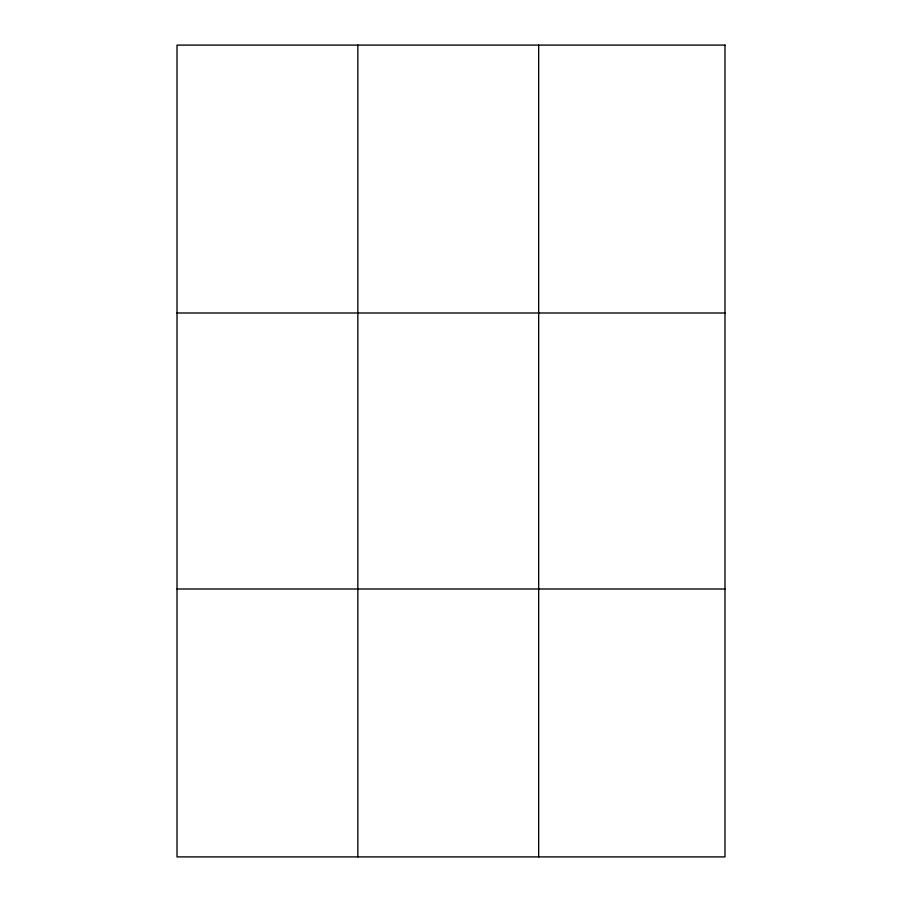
<?xml version="1.0" encoding="UTF-8"?>
<svg xmlns="http://www.w3.org/2000/svg" width="902" height="902" viewBox="0 0 902 902"><rect width="100%" height="100%" fill="white"/><g stroke="black" fill="none" stroke-linecap="round" stroke-linejoin="round"><path stroke-width="1.35" d="M357.846 856.9L357.846 45.1M538.674 856.9L538.674 45.1M177.017 312.994L724.982 312.994M177.017 589.006L724.982 589.006M724.982 45.1L724.982 856.9L177.017 856.9L177.017 45.1L724.982 45.1"/></g></svg>
